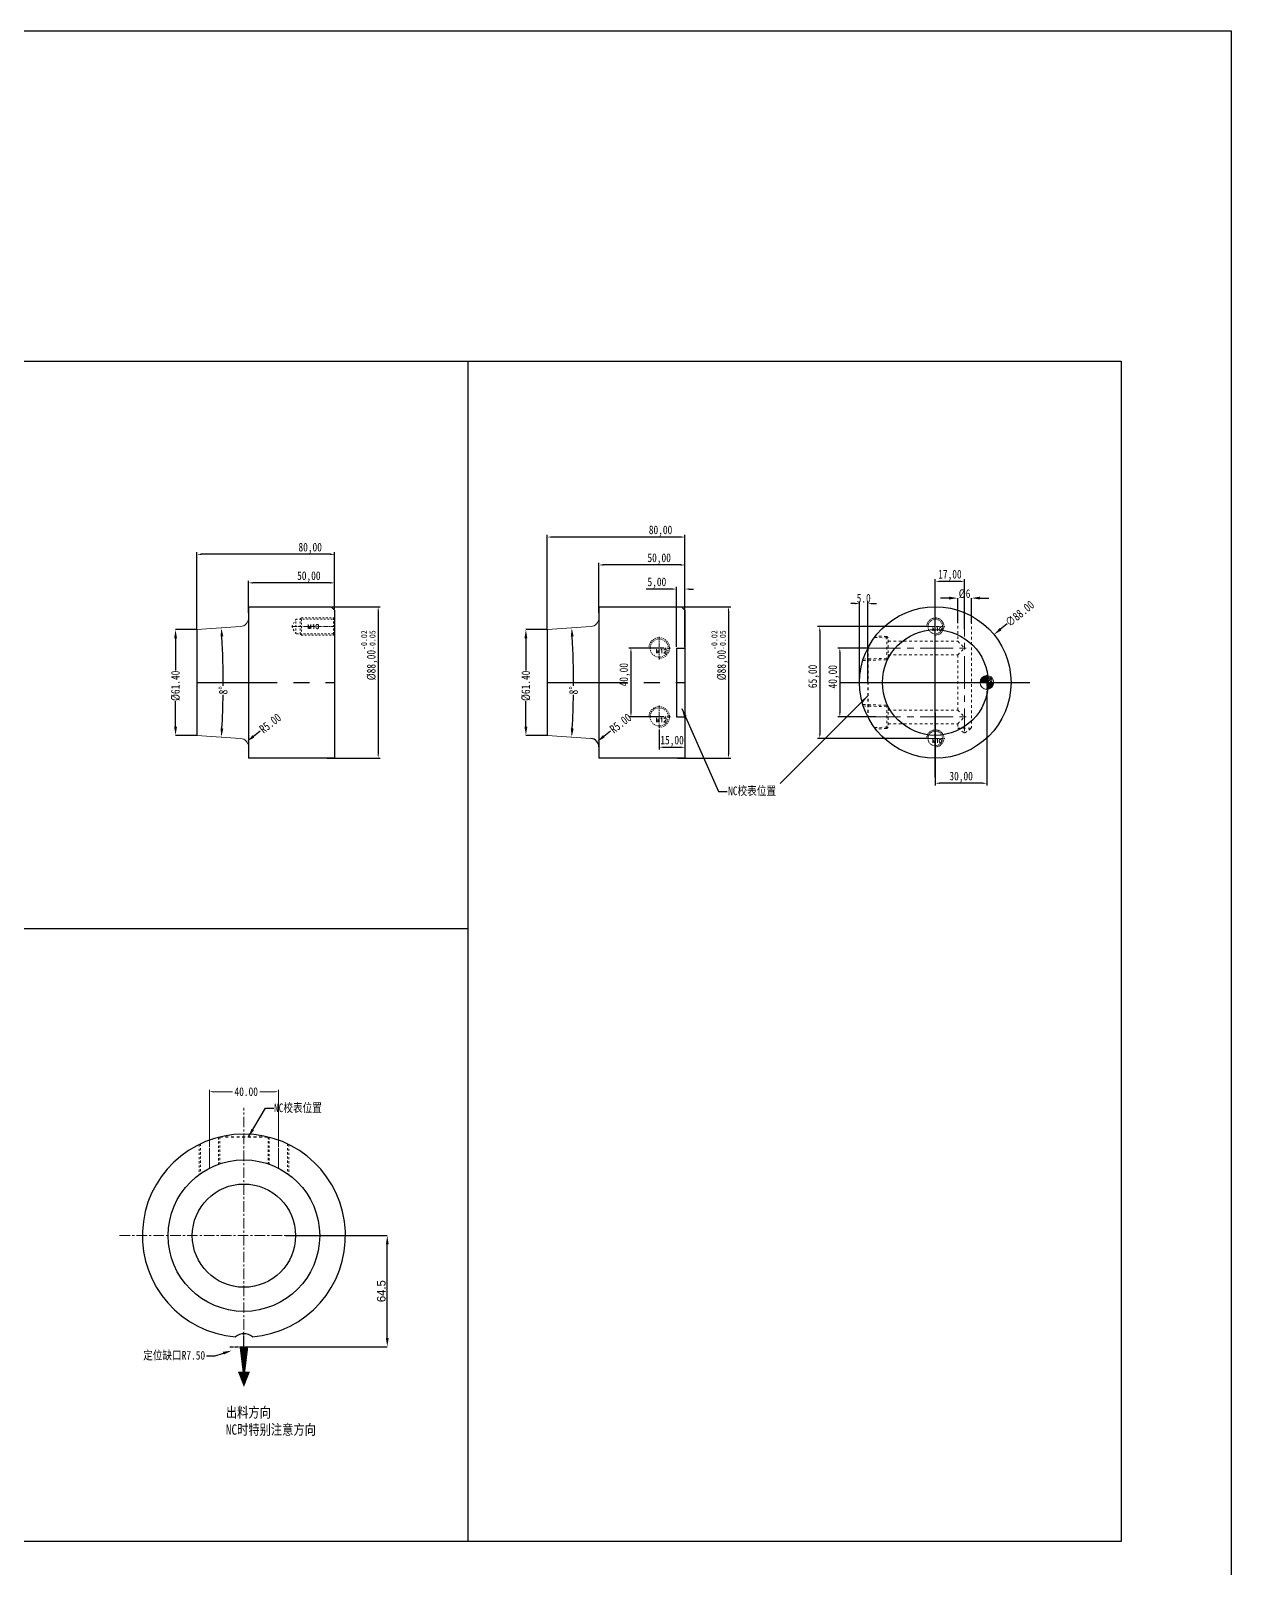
# Model space of a CAD drawing. Header units: millimetres. Extents: x 629 to 2024, y -4394 to 1386.
# Drawn here: x 1326 to 2024, y 493 to 1386 of the extents above; entities that cross this region are included whole.
import ezdxf
from ezdxf.enums import TextEntityAlignment as Align

# ---------------------------------------------------------------- set-up
doc = ezdxf.new("R2010")
doc.units = ezdxf.units.MM
doc.header["$LTSCALE"] = 16.335
doc.header["$PDMODE"] = 3
doc.header["$PDSIZE"] = 0.3125
doc.linetypes.add('CENTER', pattern=[0.6, 0.375, -0.075, 0.075, -0.075])
doc.linetypes.add('HIDDEN', pattern=[0.2, 0.1, -0.1])
doc.layers.get('0').update_dxf_attribs({"linetype": 'CONTINUOUS'})
doc.layers.get('Defpoints').update_dxf_attribs({"linetype": 'CONTINUOUS'})
for name, color, linetype, lineweight in [('cool', 153, 'HIDDEN', 9), ('dim', 4, 'CONTINUOUS', 9), ('epin', 13, 'CONTINUOUS', 9), ('moldbase', 7, 'CONTINUOUS', 20), ('screw', 33, 'CONTINUOUS', 13)]:
    doc.layers.add(name, color=color, linetype=linetype, lineweight=lineweight)
doc.layers.add('DEFAULT_2', color=8, linetype='HIDDEN')
doc.styles.add('frame', font='PMingLiU.ttf')
doc.styles.get("Standard").update_dxf_attribs({"font": 'txt', "width": 0.8})
doc.styles.add('TXT', font='txt.shx', dxfattribs={"bigfont": 'gbcbig.shx'})
doc.styles.add('TXT05', font='txt.shx', dxfattribs={"width": 0.5, "bigfont": 'gbcbig.shx'})
doc.dimstyles.new('ISO-25', dxfattribs={"dimtxt": 3.5, "dimasz": 2.5, "dimexe": 0.5, "dimexo": 0, "dimtad": 1, "dimdsep": 46, "dimtxsty": 'frame', "dimcen": 0.09, "dimclrd": 256, "dimclre": 256, "dimclrt": 256, "dimadec": 0, "dimazin": 0, "dimtfac": 1, "dimtmove": 0, "dimatfit": 3, "dimfxl": 0, "dimarcsym": 0})
doc.dimstyles.new('mold', dxfattribs={"dimtxt": 5, "dimasz": 2.5, "dimexe": 1.25, "dimexo": 0.625, "dimtad": 1, "dimzin": 1, "dimtxsty": 'Standard', "dimcen": 0, "dimclrd": 3, "dimclre": 3, "dimclrt": 2, "dimadec": 0, "dimazin": 0, "dimtfac": 1, "dimtofl": 0, "dimtmove": 0, "dimatfit": 3, "dimfxl": 0, "dimarcsym": 0})
doc.dimstyles.get("Standard").update_dxf_attribs({"dimtxt": 0.15625, "dimasz": 0.1875, "dimexe": 0.125, "dimexo": 0.0625, "dimtad": 0, "dimtih": 1, "dimtoh": 1, "dimdsep": 46, "dimtxsty": 'Standard', "dimcen": 0.09, "dimadec": 0, "dimazin": 0, "dimtp": 0.01, "dimtm": 0.01, "dimtfac": 1, "dimtofl": 0, "dimtmove": 0, "dimatfit": 3, "dimfxl": 0, "dimtolj": 1, "dimarcsym": 0})
doc.dimstyles.new('STANDARD$0', dxfattribs={"dimscale": 2, "dimtxt": 3, "dimasz": 3, "dimexe": 1.25, "dimexo": 0.625, "dimgap": 0.5, "dimtad": 0, "dimdsep": 46, "dimlunit": 6, "dimtxsty": 'Standard', "dimblk": 'CLOSEDBLANK', "dimcen": 0, "dimclrt": 2, "dimazin": 2, "dimtfac": 2, "dimtmove": 1, "dimatfit": 3, "dimfxl": 0, "dimtolj": 1, "dimtzin": 0, "dimarcsym": 0})
doc.dimstyles.new('副本 ISO-25-1', dxfattribs={"dimtxt": 5, "dimasz": 5, "dimexe": 0, "dimexo": 0, "dimgap": 0, "dimtad": 1, "dimtxsty": 'Standard', "dimcen": 0, "dimclrd": 4, "dimclre": 4, "dimclrt": 6, "dimazin": 0, "dimtfac": 1, "dimtofl": 0, "dimtmove": 0, "dimatfit": 3, "dimfxl": 0, "dimarcsym": 0})

# ---------------------------------------------------------------- blocks, each defined once
blk = doc.blocks.new('screw_m10_g')
at = {"layer": 'screw', "color": 1, "linetype": 'CENTER', "ltscale": 0.219913}
for p, q in [((-5.5, 0), (5.5, 0)), ((0, -5.5), (0, 5.5))]:
    blk.add_line(p, q, dxfattribs=at)
at = {"layer": 'screw', "color": 33, "linetype": 'HIDDEN', "ltscale": 0.219913}
blk.add_circle((0, 0), 4.25, dxfattribs=at)
at = {"layer": 'screw', "color": 92, "linetype": 'HIDDEN', "ltscale": 0.219913}
blk.add_arc((0, 0), 5, 270, 180, dxfattribs=at)
at = {"layer": 'screw', "color": 6, "style": 'TXT'}
blk.add_text('M10', height=2, dxfattribs=at).set_placement((-1.7, -2.5))
blk = doc.blocks.new('*D12')
at = {"color": 3, "lineweight": -2}
for p, q in [((1848.12, 1040.14), (1783.39, 1040.14)), ((1784.64, 1037.64), (1784.64, 977.64)), ((1847.87, 975.14), (1783.39, 975.14))]:
    blk.add_line(p, q, dxfattribs=at)
at = {"color": 3}
for points in [[(1784.22, 1037.64), (1785.05, 1037.64), (1784.64, 1040.14)], [(1784.22, 977.64), (1785.05, 977.64), (1784.64, 975.14)]]:
    blk.add_solid(points, dxfattribs=at)
at = {"layer": 'Defpoints', "color": 0}
for p in [(1848.75, 1040.14), (1784.64, 975.14), (1848.5, 975.14)]:
    blk.add_point(p, dxfattribs=at)
at = {"color": 2, "insert": (1781.09, 1011.18), "char_height": 5, "attachment_point": 5, "rotation": 90}
blk.add_mtext('65,00', dxfattribs=at)
blk = doc.blocks.new('*D31')
at = {"lineweight": -2, "ltscale": 0.5}
for p, q in [((1474.27, 686.32), (1533.38, 686.32)), ((1533.38, 626.82), (1533.38, 681.32)), ((1452.83, 621.82), (1533.38, 621.82))]:
    blk.add_line(p, q, dxfattribs=at)
at = {"ltscale": 0.5}
for points in [[(1532.54, 681.32), (1534.21, 681.32), (1533.38, 686.32)], [(1532.54, 626.82), (1534.21, 626.82), (1533.38, 621.82)]]:
    blk.add_solid(points, dxfattribs=at)
at = {"layer": 'Defpoints', "color": 0, "ltscale": 0.5}
for p in [(1474.27, 686.32), (1533.38, 686.32), (1452.83, 621.82)]:
    blk.add_point(p, dxfattribs=at)
at = {"ltscale": 0.5, "insert": (1529.92, 654.07), "char_height": 5, "attachment_point": 5, "rotation": 90, "style": 'frame'}
blk.add_mtext('64.5', dxfattribs=at)
blk = doc.blocks.new('*D13')
at = {"color": 6, "lineweight": -2}
for p, q in [((1428.43, 616.52), (1433.43, 616.52)), ((1433.43, 616.52), (1438.2, 618.04))]:
    blk.add_line(p, q, dxfattribs=at)
at = {"color": 6}
blk.add_solid([(1437.94, 618.83), (1438.45, 617.24), (1442.96, 619.55)], dxfattribs=at)
at = {"layer": 'Defpoints', "color": 0}
for p in [(1442.96, 619.55), (1450.11, 621.82)]:
    blk.add_point(p, dxfattribs=at)
at = {"color": 3, "insert": (1409.56, 616.52), "char_height": 5, "attachment_point": 5}
blk.add_mtext('\\A1;{\\fSimSun|b0|i0|c134|p2;定位缺口}R7.50', dxfattribs=at)
blk = doc.blocks.new('epin_ejp_8')
at = {"layer": 'epin'}
h = blk.add_hatch(dxfattribs=at)
h.set_pattern_fill('_ANSI31', color=123, scale=0.2, angle=90, style=0)
h.set_pattern_definition([(135, (-705.7219, 490.0809), (-0.4490128, -0.4490128), [])])
h.paths.add_polyline_path([(0, 4, 0.414214), (-4, 0), (0, 0)])
h.paths.add_polyline_path([(4, 0), (0, 0), (0, -4, 0.414214)])
at = {"layer": 'epin', "color": 1, "linetype": 'CENTER', "ltscale": 0.248791}
for p, q in [((-4.4, 0), (4.4, 0)), ((0, -4.4), (0, 4.4))]:
    blk.add_line(p, q, dxfattribs=at)
at = {"layer": 'epin'}
blk.add_circle((0, 0), 4, dxfattribs=at)
at = {"layer": 'epin', "color": 6, "style": 'TXT05', "width": 0.5}
blk.add_text('%%c8', height=2.8, dxfattribs=at).set_placement((0.16, 0.4))
blk = doc.blocks.new('*D32')
at = {"color": 3, "lineweight": -2}
for p, q in [((1881.75, 1002.62), (1881.75, 947.87)), ((1851.75, 990.02), (1851.75, 947.87)), ((1879.25, 949.12), (1854.25, 949.12))]:
    blk.add_line(p, q, dxfattribs=at)
at = {"color": 3}
for points in [[(1854.25, 949.53), (1854.25, 948.7), (1851.75, 949.12)], [(1879.25, 949.53), (1879.25, 948.7), (1881.75, 949.12)]]:
    blk.add_solid(points, dxfattribs=at)
at = {"layer": 'Defpoints', "color": 0}
for p in [(1881.75, 1003.24), (1851.75, 990.64), (1851.75, 949.12)]:
    blk.add_point(p, dxfattribs=at)
at = {"color": 2, "insert": (1866.75, 952.66), "char_height": 5, "attachment_point": 5}
blk.add_mtext('30,00', dxfattribs=at)
blk = doc.blocks.new('*D24')
at = {"color": 3, "lineweight": -2}
for p, q in [((1656.33, 1048.04), (1656.33, 1077.15)), ((1703.83, 1075.9), (1658.83, 1075.9)), ((1706.33, 1050.27), (1706.33, 1077.15))]:
    blk.add_line(p, q, dxfattribs=at)
at = {"color": 3}
for points in [[(1658.83, 1076.32), (1658.83, 1075.49), (1656.33, 1075.9)], [(1703.83, 1076.32), (1703.83, 1075.49), (1706.33, 1075.9)]]:
    blk.add_solid(points, dxfattribs=at)
at = {"layer": 'Defpoints', "color": 0}
for p in [(1656.33, 1075.9), (1656.33, 1047.42), (1706.33, 1049.64)]:
    blk.add_point(p, dxfattribs=at)
at = {"color": 2, "insert": (1691.33, 1079.45), "char_height": 5, "attachment_point": 5}
blk.add_mtext('50,00', dxfattribs=at)
blk = doc.blocks.new('*D25')
at = {"color": 3, "lineweight": -2}
for p, q in [((1626.33, 1038.97), (1626.33, 1093.38)), ((1703.83, 1092.13), (1628.83, 1092.13)), ((1706.33, 1050.27), (1706.33, 1093.38))]:
    blk.add_line(p, q, dxfattribs=at)
at = {"color": 3}
for points in [[(1628.83, 1092.54), (1628.83, 1091.71), (1626.33, 1092.13)], [(1703.83, 1092.54), (1703.83, 1091.71), (1706.33, 1092.13)]]:
    blk.add_solid(points, dxfattribs=at)
at = {"layer": 'Defpoints', "color": 0}
for p in [(1626.33, 1092.13), (1706.33, 1049.64), (1626.33, 1038.34)]:
    blk.add_point(p, dxfattribs=at)
at = {"color": 2, "insert": (1692.12, 1095.67), "char_height": 5, "attachment_point": 5}
blk.add_mtext('80,00', dxfattribs=at)
blk = doc.blocks.new('*D26')
at = {"color": 3, "lineweight": -2}
for p, q in [((1704.95, 1051.64), (1732.87, 1051.64)), ((1731.62, 1049.14), (1731.62, 966.14)), ((1701.95, 963.64), (1732.87, 963.64))]:
    blk.add_line(p, q, dxfattribs=at)
at = {"color": 3}
for points in [[(1731.2, 1049.14), (1732.04, 1049.14), (1731.62, 1051.64)], [(1731.2, 966.14), (1732.04, 966.14), (1731.62, 963.64)]]:
    blk.add_solid(points, dxfattribs=at)
at = {"layer": 'Defpoints', "color": 0}
for p in [(1704.33, 1051.64), (1701.33, 963.64), (1731.62, 963.64)]:
    blk.add_point(p, dxfattribs=at)
at = {"color": 2, "insert": (1726.49, 1023.45), "char_height": 5, "attachment_point": 5, "rotation": 90}
blk.add_mtext('%%C88,00{\\H0.7x;\\S-0.02^ -0.05;}', dxfattribs=at)
blk = doc.blocks.new('*D40')
at = {"color": 4, "lineweight": -2}
for p, q in [((1626.33, 1038.34), (1613.9, 1038.34)), ((1613.9, 1033.34), (1613.9, 1014.7)), ((1613.9, 981.94), (1613.9, 996.7)), ((1626.33, 976.94), (1613.9, 976.94))]:
    blk.add_line(p, q, dxfattribs=at)
at = {"color": 4}
for points in [[(1613.06, 1033.34), (1614.73, 1033.34), (1613.9, 1038.34)], [(1613.06, 981.94), (1614.73, 981.94), (1613.9, 976.94)]]:
    blk.add_solid(points, dxfattribs=at)
at = {"layer": 'Defpoints', "color": 0}
for p in [(1626.33, 1038.34), (1613.9, 976.94), (1626.33, 976.94)]:
    blk.add_point(p, dxfattribs=at)
at = {"color": 6, "insert": (1613.9, 1005.7), "char_height": 5, "attachment_point": 5, "rotation": 90}
blk.add_mtext('\\A1;%%c61.40', dxfattribs=at)
blk = doc.blocks.new('*D41')
at = {"color": 4, "lineweight": -2}
for start, end in [(359.76395, 3.36943), (356.63057, 359.09134)]:
    blk.add_arc((1187.31, 1007.64), 454.32, start, end, dxfattribs=at)
at = {"color": 4}
for points in [[(1640.01, 1034.29), (1641.67, 1034.4), (1640.52, 1039.33)], [(1641.67, 980.89), (1640.01, 980.99), (1640.52, 975.95)]]:
    blk.add_solid(points, dxfattribs=at)
at = {"layer": 'Defpoints', "color": 0}
for p in [(1626.33, 1038.34), (1651.67, 1040.11), (1641.5, 1018.21), (1626.33, 976.94), (1651.67, 975.17)]:
    blk.add_point(p, dxfattribs=at)
at = {"color": 6, "insert": (1641.6, 1003.1), "char_height": 5, "attachment_point": 5, "rotation": 89.42765}
blk.add_mtext('\\A1;8°', dxfattribs=at)
blk = doc.blocks.new('*D42')
at = {"color": 4, "lineweight": -2}
blk.add_line((1663.13, 979.44), (1659.19, 976.35), dxfattribs=at)
at = {"color": 4}
blk.add_solid([(1658.68, 977.01), (1659.71, 975.7), (1655.26, 973.27)], dxfattribs=at)
at = {"layer": 'Defpoints', "color": 0}
for p in [(1651.33, 970.18), (1655.26, 973.27)]:
    blk.add_point(p, dxfattribs=at)
at = {"color": 6, "insert": (1668.9, 983.96), "char_height": 5, "attachment_point": 5, "rotation": 38.10259}
blk.add_mtext('\\A1;R5.00', dxfattribs=at)
blk = doc.blocks.new('*D43')
at = {"color": 4, "lineweight": -2}
blk.add_line((1893.58, 1041.79), (1889.71, 1038.63), dxfattribs=at)
at = {"color": 4}
blk.add_solid([(1889.18, 1039.27), (1890.23, 1037.98), (1885.83, 1035.47)], dxfattribs=at)
at = {"layer": 'Defpoints', "color": 0}
for p in [(1885.83, 1035.47), (1817.66, 979.82)]:
    blk.add_point(p, dxfattribs=at)
at = {"color": 6, "insert": (1900.81, 1047.69), "char_height": 5, "attachment_point": 5, "rotation": 39.22568}
blk.add_mtext('\\A1;∅88.00', dxfattribs=at)
blk = doc.blocks.new('*D27')
at = {"color": 3, "lineweight": -2}
for p, q in [((1452.81, 1048.04), (1452.81, 1066.76)), ((1500.31, 1065.51), (1455.31, 1065.51)), ((1502.81, 1050.27), (1502.81, 1066.76))]:
    blk.add_line(p, q, dxfattribs=at)
at = {"color": 3}
for points in [[(1455.31, 1065.93), (1455.31, 1065.09), (1452.81, 1065.51)], [(1500.31, 1065.93), (1500.31, 1065.09), (1502.81, 1065.51)]]:
    blk.add_solid(points, dxfattribs=at)
at = {"layer": 'Defpoints', "color": 0}
for p in [(1452.81, 1065.51), (1452.81, 1047.42), (1502.81, 1049.64)]:
    blk.add_point(p, dxfattribs=at)
at = {"color": 2, "insert": (1487.81, 1069.05), "char_height": 5, "attachment_point": 5}
blk.add_mtext('50,00', dxfattribs=at)
blk = doc.blocks.new('*D28')
at = {"color": 3, "lineweight": -2}
for p, q in [((1422.81, 1038.97), (1422.81, 1083.34)), ((1500.31, 1082.09), (1425.31, 1082.09)), ((1502.81, 1050.27), (1502.81, 1083.34))]:
    blk.add_line(p, q, dxfattribs=at)
at = {"color": 3}
for points in [[(1425.31, 1082.5), (1425.31, 1081.67), (1422.81, 1082.09)], [(1500.31, 1082.5), (1500.31, 1081.67), (1502.81, 1082.09)]]:
    blk.add_solid(points, dxfattribs=at)
at = {"layer": 'Defpoints', "color": 0}
for p in [(1422.81, 1082.09), (1502.81, 1049.64), (1422.81, 1038.34)]:
    blk.add_point(p, dxfattribs=at)
at = {"color": 2, "insert": (1488.6, 1085.63), "char_height": 5, "attachment_point": 5}
blk.add_mtext('80,00', dxfattribs=at)
blk = doc.blocks.new('*D29')
at = {"color": 3, "lineweight": -2}
for p, q in [((1501.44, 1051.64), (1529.35, 1051.64)), ((1528.1, 1049.14), (1528.1, 966.14)), ((1498.44, 963.64), (1529.35, 963.64))]:
    blk.add_line(p, q, dxfattribs=at)
at = {"color": 3}
for points in [[(1527.69, 1049.14), (1528.52, 1049.14), (1528.1, 1051.64)], [(1527.69, 966.14), (1528.52, 966.14), (1528.1, 963.64)]]:
    blk.add_solid(points, dxfattribs=at)
at = {"layer": 'Defpoints', "color": 0}
for p in [(1500.81, 1051.64), (1497.81, 963.64), (1528.1, 963.64)]:
    blk.add_point(p, dxfattribs=at)
at = {"color": 2, "insert": (1522.98, 1023.45), "char_height": 5, "attachment_point": 5, "rotation": 90}
blk.add_mtext('%%C88,00{\\H0.7x;\\S-0.02^ -0.05;}', dxfattribs=at)
blk = doc.blocks.new('*D44')
at = {"color": 4, "lineweight": -2}
for p, q in [((1422.81, 1038.34), (1410.38, 1038.34)), ((1410.38, 1033.34), (1410.38, 1014.7)), ((1410.38, 981.94), (1410.38, 996.7)), ((1422.81, 976.94), (1410.38, 976.94))]:
    blk.add_line(p, q, dxfattribs=at)
at = {"color": 4}
for points in [[(1409.55, 1033.34), (1411.22, 1033.34), (1410.38, 1038.34)], [(1409.55, 981.94), (1411.22, 981.94), (1410.38, 976.94)]]:
    blk.add_solid(points, dxfattribs=at)
at = {"layer": 'Defpoints', "color": 0}
for p in [(1422.81, 1038.34), (1410.38, 976.94), (1422.81, 976.94)]:
    blk.add_point(p, dxfattribs=at)
at = {"color": 6, "insert": (1410.38, 1005.7), "char_height": 5, "attachment_point": 5, "rotation": 90}
blk.add_mtext('\\A1;%%c61.40', dxfattribs=at)
blk = doc.blocks.new('*D45')
at = {"color": 4, "lineweight": -2}
for start, end in [(359.76395, 3.36943), (356.63057, 359.09134)]:
    blk.add_arc((983.79, 1007.64), 454.32, start, end, dxfattribs=at)
at = {"color": 4}
for points in [[(1436.5, 1034.29), (1438.16, 1034.4), (1437.01, 1039.33)], [(1438.16, 980.89), (1436.5, 980.99), (1437.01, 975.95)]]:
    blk.add_solid(points, dxfattribs=at)
at = {"layer": 'Defpoints', "color": 0}
for p in [(1422.81, 1038.34), (1448.16, 1040.11), (1437.99, 1018.21), (1422.81, 976.94), (1448.16, 975.17)]:
    blk.add_point(p, dxfattribs=at)
at = {"color": 6, "insert": (1438.09, 1003.1), "char_height": 5, "attachment_point": 5, "rotation": 89.42765}
blk.add_mtext('\\A1;8°', dxfattribs=at)
blk = doc.blocks.new('*D30')
at = {"color": 4, "lineweight": -2}
blk.add_line((1459.61, 979.44), (1455.68, 976.35), dxfattribs=at)
at = {"color": 4}
blk.add_solid([(1455.17, 977.01), (1456.19, 975.7), (1451.75, 973.27)], dxfattribs=at)
at = {"layer": 'Defpoints', "color": 0}
for p in [(1447.81, 970.18), (1451.75, 973.27)]:
    blk.add_point(p, dxfattribs=at)
at = {"color": 6, "insert": (1465.39, 983.96), "char_height": 5, "attachment_point": 5, "rotation": 38.10259}
blk.add_mtext('\\A1;R5.00', dxfattribs=at)
blk = doc.blocks.new('*D46')
at = {"color": 1, "lineweight": 0}
for p, q in [((1430.11, 741.67), (1430.11, 770.93)), ((1470.11, 741.67), (1470.11, 770.93))]:
    blk.add_line(p, q, dxfattribs=at)
at = {"color": 0, "lineweight": 0}
for p, q in [((1432.11, 769.93), (1443.44, 769.93)), ((1468.11, 769.93), (1459.44, 769.93))]:
    blk.add_line(p, q, dxfattribs=at)
at = {"color": 0}
for points in [[(1432.11, 770.26), (1432.11, 769.6), (1430.11, 769.93)], [(1468.11, 770.26), (1468.11, 769.6), (1470.11, 769.93)]]:
    blk.add_solid(points, dxfattribs=at)
at = {"layer": 'Defpoints', "color": 0}
for p in [(1430.11, 769.93), (1430.11, 740.67), (1470.11, 740.67)]:
    blk.add_point(p, dxfattribs=at)
at = {"color": 0, "lineweight": 0, "insert": (1451.44, 769.93), "char_height": 5, "attachment_point": 5}
blk.add_mtext('\\A1;40.00', dxfattribs=at)
blk = doc.blocks.new('screw_m12_g')
at = {"layer": 'screw', "color": 1, "linetype": 'CENTER', "ltscale": 0.373186}
for p, q in [((-6.6, 0), (6.6, 0)), ((0, -6.6), (0, 6.6))]:
    blk.add_line(p, q, dxfattribs=at)
at = {"layer": 'screw', "color": 33, "linetype": 'HIDDEN', "ltscale": 0.373186}
blk.add_circle((0, 0), 5.25, dxfattribs=at)
at = {"layer": 'screw', "color": 92, "linetype": 'HIDDEN', "ltscale": 0.373186}
blk.add_arc((0, 0), 6, 270, 180, dxfattribs=at)
at = {"layer": 'screw', "color": 6, "style": 'TXT'}
blk.add_text('M12', height=2.4, dxfattribs=at).set_placement((-2.04, -3))
blk = doc.blocks.new('*D151')
at = {"color": 3, "lineweight": -2}
for p, q in [((1706.33, 984.47), (1706.33, 968.77)), ((1691.33, 980.42), (1691.33, 968.77)), ((1693.83, 970.02), (1703.83, 970.02))]:
    blk.add_line(p, q, dxfattribs=at)
at = {"color": 3}
for points in [[(1693.83, 970.44), (1693.83, 969.6), (1691.33, 970.02)], [(1703.83, 970.44), (1703.83, 969.6), (1706.33, 970.02)]]:
    blk.add_solid(points, dxfattribs=at)
at = {"layer": 'Defpoints', "color": 0}
for p in [(1706.33, 985.09), (1691.33, 981.04), (1706.33, 970.02)]:
    blk.add_point(p, dxfattribs=at)
at = {"color": 2, "insert": (1698.83, 973.56), "char_height": 5, "attachment_point": 5}
blk.add_mtext('15,00', dxfattribs=at)
blk = doc.blocks.new('*D152')
at = {"color": 3, "lineweight": -2}
for p, q in [((1694.1, 1027.64), (1673.68, 1027.64)), ((1674.93, 1025.14), (1674.93, 990.14)), ((1694.1, 987.64), (1673.68, 987.64))]:
    blk.add_line(p, q, dxfattribs=at)
at = {"color": 3}
for points in [[(1674.51, 1025.14), (1675.35, 1025.14), (1674.93, 1027.64)], [(1674.51, 990.14), (1675.35, 990.14), (1674.93, 987.64)]]:
    blk.add_solid(points, dxfattribs=at)
at = {"layer": 'Defpoints', "color": 0}
for p in [(1694.73, 1027.64), (1674.93, 987.64), (1694.73, 987.64)]:
    blk.add_point(p, dxfattribs=at)
at = {"color": 2, "insert": (1671.39, 1012.16), "char_height": 5, "attachment_point": 5, "rotation": 90}
blk.add_mtext('40,00', dxfattribs=at)
blk = doc.blocks.new('*D153')
at = {"color": 3, "lineweight": -2}
for p, q in [((1701.33, 1028.27), (1701.33, 1063.18)), ((1706.33, 1028.27), (1706.33, 1063.18)), ((1698.83, 1061.93), (1683.7, 1061.93)), ((1708.83, 1061.93), (1711.33, 1061.93))]:
    blk.add_line(p, q, dxfattribs=at)
at = {"color": 3}
for points in [[(1698.83, 1062.34), (1698.83, 1061.51), (1701.33, 1061.93)], [(1708.83, 1062.34), (1708.83, 1061.51), (1706.33, 1061.93)]]:
    blk.add_solid(points, dxfattribs=at)
at = {"layer": 'Defpoints', "color": 0}
for p in [(1701.33, 1061.93), (1701.33, 1027.64), (1706.33, 1027.64)]:
    blk.add_point(p, dxfattribs=at)
at = {"color": 2, "insert": (1689.99, 1065.47), "char_height": 5, "attachment_point": 5}
blk.add_mtext('5,00', dxfattribs=at)
blk = doc.blocks.new('*D155')
at = {"color": 3, "lineweight": -2}
for p, q in [((1851.75, 1031.84), (1851.75, 1067.61)), ((1866.25, 1066.36), (1854.25, 1066.36)), ((1868.75, 1038.9), (1868.75, 1067.61))]:
    blk.add_line(p, q, dxfattribs=at)
at = {"color": 3}
for points in [[(1854.25, 1066.78), (1854.25, 1065.95), (1851.75, 1066.36)], [(1866.25, 1066.78), (1866.25, 1065.95), (1868.75, 1066.36)]]:
    blk.add_solid(points, dxfattribs=at)
at = {"layer": 'Defpoints', "color": 0}
for p in [(1851.75, 1066.36), (1868.75, 1038.27), (1851.75, 1031.21)]:
    blk.add_point(p, dxfattribs=at)
at = {"color": 2, "insert": (1860.25, 1069.9), "char_height": 5, "attachment_point": 5}
blk.add_mtext('17,00', dxfattribs=at)
blk = doc.blocks.new('*D154')
at = {"color": 3, "lineweight": -2}
for p, q in [((1813.41, 1027.64), (1795.03, 1027.64)), ((1796.28, 1025.14), (1796.28, 990.14)), ((1817.24, 987.64), (1795.03, 987.64))]:
    blk.add_line(p, q, dxfattribs=at)
at = {"color": 3}
for points in [[(1795.86, 1025.14), (1796.7, 1025.14), (1796.28, 1027.64)], [(1795.86, 990.14), (1796.7, 990.14), (1796.28, 987.64)]]:
    blk.add_solid(points, dxfattribs=at)
at = {"layer": 'Defpoints', "color": 0}
for p in [(1814.03, 1027.64), (1796.28, 987.64), (1817.86, 987.64)]:
    blk.add_point(p, dxfattribs=at)
at = {"color": 2, "insert": (1792.74, 1010.98), "char_height": 5, "attachment_point": 5, "rotation": 90}
blk.add_mtext('40,00', dxfattribs=at)
blk = doc.blocks.new('*D156')
at = {"color": 3, "lineweight": -2}
for p, q in [((1807.75, 1008.27), (1807.75, 1054.71)), ((1812.56, 1008.27), (1812.56, 1054.71)), ((1805.25, 1053.46), (1802.75, 1053.46)), ((1815.06, 1053.46), (1817.56, 1053.46))]:
    blk.add_line(p, q, dxfattribs=at)
at = {"color": 3}
for points in [[(1805.25, 1053.88), (1805.25, 1053.04), (1807.75, 1053.46)], [(1815.06, 1053.88), (1815.06, 1053.04), (1812.56, 1053.46)]]:
    blk.add_solid(points, dxfattribs=at)
at = {"layer": 'Defpoints', "color": 0}
for p in [(1807.75, 1053.46), (1807.75, 1007.64), (1812.56, 1007.64)]:
    blk.add_point(p, dxfattribs=at)
at = {"color": 2, "insert": (1810.15, 1056.58), "char_height": 5, "attachment_point": 5}
blk.add_mtext('5.0', dxfattribs=at)
blk = doc.blocks.new('*D225')
at = {"color": 4, "linetype": 'Continuous', "lineweight": -2}
for p, q in [((1859.75, 1056.67), (1854.75, 1056.67)), ((1864.75, 1042.15), (1864.75, 1056.67)), ((1872.75, 1042.15), (1872.75, 1056.67)), ((1877.75, 1056.67), (1882.75, 1056.67))]:
    blk.add_line(p, q, dxfattribs=at)
at = {"color": 4}
for points in [[(1859.75, 1057.5), (1859.75, 1055.84), (1864.75, 1056.67)], [(1877.75, 1057.5), (1877.75, 1055.84), (1872.75, 1056.67)]]:
    blk.add_solid(points, dxfattribs=at)
at = {"layer": 'Defpoints', "color": 0}
for p in [(1864.75, 1056.67), (1864.75, 1042.15), (1872.75, 1042.15)]:
    blk.add_point(p, dxfattribs=at)
at = {"color": 6, "insert": (1868.75, 1059.17), "char_height": 5, "attachment_point": 5}
blk.add_mtext('%%C6', dxfattribs=at)

msp = doc.modelspace()

# ---------------------------------------------------------------- linework, layer by layer
at = {"ltscale": 0.5}
for p, q in [((1580.168, 1194.323), (1580.168, 508.609)), ((1078.044, 864.697), (1580.168, 864.697))]:
    msp.add_line(p, q, dxfattribs=at)
at = {"color": 1, "linetype": 'CENTER', "ltscale": 50.8}
for p, q in [((1851.747, 952.641), (1851.747, 1062.641)), ((1796.747, 1007.641), (1906.747, 1007.641))]:
    msp.add_line(p, q, dxfattribs=at)
for p, q in [((1452.811, 1051.642), (1452.811, 963.641)), ((1452.811, 1051.642), (1500.811, 1051.641)), ((1500.811, 1051.641), (1502.811, 1049.641)), ((1502.811, 1049.641), (1502.811, 963.642)), ((1656.325, 1051.642), (1656.325, 963.641)), ((1656.325, 1051.642), (1704.325, 1051.641)), ((1704.325, 1051.641), (1706.325, 1049.641)), ((1706.325, 1049.641), (1706.325, 963.642)), ((1422.811, 1038.341), (1422.811, 976.942)), ((1626.325, 1038.341), (1626.325, 976.942)), ((1701.325, 1027.641), (1701.325, 987.641)), ((1701.325, 1027.641), (1706.325, 1027.641)), ((1701.325, 987.641), (1706.325, 987.641)), ((1502.811, 963.642), (1452.811, 963.641)), ((1706.325, 963.642), (1656.325, 963.641))]:
    msp.add_line(p, q)
at = {"lineweight": 0}
for p, q in [((1422.811, 1038.341), (1448.16, 1040.113)), ((1626.325, 1038.341), (1651.674, 1040.113)), ((1422.811, 976.942), (1448.16, 975.17)), ((1626.325, 976.942), (1651.674, 975.17))]:
    msp.add_line(p, q, dxfattribs=at)
at = {"color": 1, "linetype": 'CENTER', "ltscale": 7.62}
for p, q in [((1422.811, 1007.641), (1502.811, 1007.641)), ((1626.325, 1007.641), (1706.325, 1007.641))]:
    msp.add_line(p, q, dxfattribs=at)
at = {"color": 1, "linetype": 'CENTER', "lineweight": 0}
for p, q in [((1450.11, 612.037), (1450.11, 760.599)), ((1377.905, 686.318), (1522.314, 686.318))]:
    msp.add_line(p, q, dxfattribs=at)
at = {"color": 1, "linetype": 'CENTER', "ltscale": 0.3}
for p, q in [((1450.11, 613.568), (1450.11, 630.068)), ((1441.86, 621.818), (1458.36, 621.818))]:
    msp.add_line(p, q, dxfattribs=at)
msp.add_lwpolyline([(628.864, 1386.234), (2023.672, 1386.234), (2023.672, -4394.118), (628.864, -4394.118)], close=True)
at = {"ltscale": 0.5}
msp.add_lwpolyline([(1078.044, 1194.323), (1959.733, 1194.323), (1959.733, 508.609), (1078.044, 508.609)], close=True, dxfattribs=at)
msp.add_lwpolyline([(1450.11, 598.413, 0, 7.027, 0), (1450.11, 607.28, 1.562, 5.075, -0.0000107), (1450.11, 621.818, 5.075, 5.075, -0.0207624)], format="xyseb")
for radius in [44, 30.7]:
    msp.add_circle((1851.747, 1007.641), radius)
for radius in [44, 30]:
    msp.add_circle((1450.11, 686.318), radius, dxfattribs=at)
at = {"lineweight": 0}
for centre, start, end in [((1447.811, 1045.101), 274, 0), ((1651.325, 1045.101), 274, 0), ((1447.811, 970.182), 0, 86)]:
    msp.add_arc(centre, 5, start, end, dxfattribs=at)
at = {"ltscale": 0.5}
for centre, radius, start, end in [((1651.325, 970.182), 5, 0, 86), ((1450.11, 686.318), 59, 274.737254, 265.26274), ((1450.11, 621.818), 7.5, 49.312241, 130.687754)]:
    msp.add_arc(centre, radius, start, end, dxfattribs=at)
at = {"layer": 'cool', "ltscale": 0.932966}
for p, q in [((1864.747, 1049.677), (1864.747, 1031.641)), ((1872.747, 1046.306), (1872.747, 981.141)), ((1816.366, 1033.798), (1824.41, 1033.547)), ((1823.554, 1034.403), (1816.979, 1034.608)), ((1824.41, 1033.547), (1823.554, 1034.403)), ((1823.554, 1034.403), (1823.554, 1020.88)), ((1824.41, 1021.736), (1824.41, 1033.547)), ((1824.41, 1031.641), (1864.747, 1031.641)), ((1864.747, 1031.641), (1868.747, 1027.641)), ((1864.747, 1023.641), (1868.747, 1027.641)), ((1809.651, 1020.445), (1823.554, 1020.88)), ((1809.915, 1021.283), (1824.41, 1021.736)), ((1823.554, 1020.88), (1824.41, 1021.736)), ((1824.41, 1023.641), (1864.747, 1023.641)), ((1864.747, 1023.641), (1864.747, 991.641)), ((1809.651, 994.837), (1823.554, 994.403)), ((1809.915, 994), (1824.41, 993.547)), ((1823.554, 994.403), (1824.41, 993.547)), ((1823.554, 980.88), (1823.554, 994.403)), ((1824.41, 993.547), (1824.41, 981.736)), ((1824.41, 991.641), (1864.747, 991.641)), ((1864.747, 991.641), (1868.747, 987.641)), ((1824.41, 983.641), (1864.747, 983.641)), ((1864.747, 983.641), (1868.747, 987.641)), ((1864.747, 983.641), (1864.747, 981.141)), ((1816.366, 981.484), (1824.41, 981.736)), ((1823.554, 980.88), (1816.979, 980.674)), ((1824.41, 981.736), (1823.554, 980.88)), ((1864.747, 981.141), (1868.747, 978.236)), ((1864.747, 981.141), (1872.747, 981.141)), ((1868.747, 978.236), (1872.747, 981.141))]:
    msp.add_line(p, q, dxfattribs=at)
at = {"layer": 'cool', "color": 1, "linetype": 'CENTER', "ltscale": 0.621977}
for p, q in [((1851.747, 967.641), (1851.747, 1000.141)), ((1430.11, 741.825), (1430.11, 725.51)), ((1470.11, 741.825), (1470.11, 725.51))]:
    msp.add_line(p, q, dxfattribs=at)
at = {"layer": 'DEFAULT_2', "color": 8, "linetype": 'HIDDEN'}
for p, q in [((1812.555, 1027.641), (1812.555, 987.641)), ((1436.11, 743.633), (1464.11, 743.633))]:
    msp.add_line(p, q, dxfattribs=at)
at = {"layer": 'moldbase', "color": 1, "linetype": 'CENTER', "ltscale": 3.109887}
for p, q in [((1868.747, 1053.467), (1868.747, 979.338)), ((1812.555, 1027.641), (1869.747, 1027.641)), ((1812.555, 987.641), (1869.747, 987.641))]:
    msp.add_line(p, q, dxfattribs=at)
at = {"layer": 'screw', "color": 92, "linetype": 'HIDDEN', "ltscale": 0.621977}
for p, q in [((1482.811, 1044.391), (1483.561, 1045.141)), ((1483.561, 1045.141), (1502.811, 1045.141)), ((1483.561, 1035.141), (1483.561, 1045.141)), ((1482.811, 1035.891), (1482.811, 1044.391)), ((1483.561, 1035.141), (1482.811, 1035.891)), ((1502.811, 1035.141), (1483.561, 1035.141))]:
    msp.add_line(p, q, dxfattribs=at)
at = {"layer": 'screw', "color": 8, "linetype": 'HIDDEN', "ltscale": 0.621977}
for p, q in [((1502.061, 1044.391), (1502.811, 1045.141)), ((1477.857, 1040.141), (1480.311, 1044.391)), ((1480.311, 1035.891), (1477.857, 1040.141)), ((1480.311, 1044.391), (1502.061, 1044.391)), ((1480.311, 1035.891), (1480.311, 1044.391)), ((1502.061, 1035.891), (1502.061, 1044.391)), ((1502.061, 1035.891), (1480.311, 1035.891)), ((1502.811, 1035.141), (1502.061, 1035.891))]:
    msp.add_line(p, q, dxfattribs=at)
at = {"layer": 'screw', "color": 1, "linetype": 'CENTER', "ltscale": 0.388736}
msp.add_line((1502.811, 1040.141), (1477.857, 1040.141), dxfattribs=at)
at = {"layer": 'screw', "color": 1, "linetype": 'CENTER', "ltscale": 0.373186}
for p, q in [((1684.725, 1027.641), (1697.925, 1027.641)), ((1691.325, 1021.041), (1691.325, 1034.241))]:
    msp.add_line(p, q, dxfattribs=at)
at = {"layer": 'screw', "color": 1, "linetype": 'CENTER', "ltscale": 0.466483}
for p, q in [((1430.11, 741.825), (1430.11, 725.51)), ((1470.11, 741.825), (1470.11, 725.51))]:
    msp.add_line(p, q, dxfattribs=at)
at = {"layer": 'screw', "linetype": 'HIDDEN', "ltscale": 0.746373}
for p, q in [((1435.36, 743.445), (1435.36, 727.772)), ((1464.86, 743.445), (1464.86, 727.772)), ((1424.86, 739.642), (1424.86, 722.352)), ((1475.36, 739.642), (1475.36, 722.352))]:
    msp.add_line(p, q, dxfattribs=at)
at = {"layer": 'screw', "color": 92, "linetype": 'HIDDEN', "ltscale": 0.746373}
for p, q in [((1436.11, 743.633), (1436.11, 728.031)), ((1464.11, 743.633), (1464.11, 728.031)), ((1424.11, 739.28), (1424.11, 721.814)), ((1476.11, 739.28), (1476.11, 721.814))]:
    msp.add_line(p, q, dxfattribs=at)
at = {"layer": 'screw', "color": 33, "linetype": 'HIDDEN', "ltscale": 0.373186}
msp.add_circle((1691.325, 1027.641), 5.25, dxfattribs=at)
at = {"layer": 'screw', "color": 92, "linetype": 'HIDDEN', "ltscale": 0.373186}
msp.add_arc((1691.325, 1027.641), 6, 270, 180, dxfattribs=at)

# ---------------------------------------------------------------- block references
msp.add_blockref('screw_m12_g', (1691.325, 987.641))
at = {"layer": 'epin', "ltscale": 0.5}
msp.add_blockref('epin_ejp_8', (1881.747, 1007.641), dxfattribs=at)
at = {"layer": 'screw', "color": 4}
for p in [(1851.747, 1040.141), (1851.747, 975.141)]:
    msp.add_blockref('screw_m10_g', p, dxfattribs=at)

# ---------------------------------------------------------------- texts
at = {"insert": (1439.595, 586.667), "char_height": 6, "width": 97.10809, "attachment_point": 1}
msp.add_mtext('{\\fSimSun|b0|i0|c134|p2;出料方向\\P\\C6;NC时特别注意方向}', dxfattribs=at)
at = {"layer": 'dim', "char_height": 5, "attachment_point": 4}
for insert in [(1731.397, 944.407), (1467.562, 760.294)]:
    msp.add_mtext('\\A1;NC{\\fSimSun|b0|i0|c134|p2;校表位置}', dxfattribs=dict(at, insert=insert))
at = {"layer": 'screw', "color": 6, "linetype": 'HIDDEN', "ltscale": 0.621977, "style": 'TXT'}
msp.add_text('M10', height=2.5, dxfattribs=at).set_placement((1490.334, 1040.141), align=Align.MIDDLE)
at = {"layer": 'screw', "color": 6, "style": 'TXT'}
msp.add_text('M12', height=2.4, dxfattribs=at).set_placement((1689.285, 1024.641))

# ---------------------------------------------------------------- dimensions: what is measured, and where the dimension line sits
at = {"color": 6}
for base, p1, p2, picture, middle in [((1626.325, 1092.126), (1706.325, 1049.641), (1626.325, 1038.341), '*D25', (1692.116, 1092.126)), ((1422.811, 1082.088), (1502.811, 1049.641), (1422.811, 1038.341), '*D28', (1488.602, 1082.088)), ((1656.325, 1075.904), (1706.325, 1049.641), (1656.325, 1047.416), '*D24', (1691.325, 1075.904)), ((1452.811, 1065.51), (1502.811, 1049.641), (1452.811, 1047.416), '*D27', (1487.811, 1065.51)), ((1851.747, 1066.362), (1868.747, 1038.272), (1851.747, 1031.213), '*D155', (1860.247, 1066.362)), ((1701.325, 1061.927), (1706.328, 1027.641), (1701.325, 1027.641), '*D153', (1689.992, 1061.927)), ((1851.747, 949.118), (1881.747, 1003.241), (1851.747, 990.642), '*D32', (1866.747, 949.118)), ((1706.325, 970.02), (1691.325, 981.041), (1706.325, 985.091), '*D151', (1698.825, 970.02))]:
    dim = msp.add_linear_dim(base=base, p1=p1, p2=p2, dimstyle='mold', dxfattribs=at)
    dim.commit()
    dim.dimension.update_dxf_attribs({"geometry": picture, "text_midpoint": middle, "dimtype": 160})
dim = msp.add_linear_dim(base=(1807.747, 1053.46), p1=(1812.555, 1007.641), p2=(1807.747, 1007.641), text='5.0', dimstyle='mold', dxfattribs=at)
dim.commit()
dim.dimension.update_dxf_attribs({"geometry": '*D156', "text_midpoint": (1810.151, 1053.46), "dimtype": 160})
at = {"color": 3}
dim = msp.add_diameter_dim_2p(p1=(1817.662, 979.817), p2=(1885.832, 1035.466), dimstyle='Standard', override={"dimtxt": 5, "dimasz": 5, "dimexe": 0, "dimexo": 0, "dimgap": 0, "dimtih": 0, "dimtoh": 0, "dimzin": 0, "dimcen": 0, "dimclrd": 4, "dimclre": 4, "dimclrt": 6, "dimtp": 0, "dimtm": 0, "dimtzin": 0}, dxfattribs=at)
dim.commit()
dim.dimension.update_dxf_attribs({"geometry": '*D43', "text_midpoint": (1900.809, 1047.692)})
dim = msp.add_linear_dim(base=(1864.747, 1056.671), p1=(1872.747, 1042.145), p2=(1864.747, 1042.145), text='%%C6', dimstyle='副本 ISO-25-1', override={"dimfxl": 1.25, "dimarcsym": 1})
dim.commit()
dim.dimension.update_dxf_attribs({"geometry": '*D225', "text_midpoint": (1868.747, 1056.671), "dimtype": 160})
at = {"color": 6}
for base, p1, p2, picture, middle in [((1528.104, 963.642), (1500.811, 1051.641), (1497.811, 963.642), '*D29', (1528.104, 1023.451)), ((1731.619, 963.642), (1704.325, 1051.641), (1701.325, 963.642), '*D26', (1731.619, 1023.451))]:
    dim = msp.add_linear_dim(base=base, p1=p1, p2=p2, angle=90, text='%%C<>{\\H0.7x;\\S-0.02^ -0.05;}', dimstyle='mold', dxfattribs=at)
    dim.commit()
    dim.dimension.update_dxf_attribs({"geometry": picture, "text_midpoint": middle, "dimtype": 160})
for base, p1, p2, picture, middle in [((1410.383, 976.942), (1422.811, 1038.341), (1422.811, 976.942), '*D44', (1410.383, 1005.695)), ((1613.897, 976.942), (1626.325, 1038.341), (1626.325, 976.942), '*D40', (1613.897, 1005.695))]:
    dim = msp.add_linear_dim(base=base, p1=p1, p2=p2, angle=90, text='%%c<>', dimstyle='STANDARD$0', override={"dimscale": 1, "dimtxt": 5, "dimasz": 5, "dimexe": 0, "dimexo": 0, "dimgap": 0, "dimzin": 0, "dimlunit": 2, "dimclrd": 4, "dimclre": 4, "dimclrt": 6, "dimazin": 0, "dimtp": 0.01, "dimtm": 0.01, "dimtfac": 1, "dimtofl": 0, "dimtmove": 0, "dimfxl": 1.25})
    dim.commit()
    dim.dimension.update_dxf_attribs({"geometry": picture, "text_midpoint": middle, "dimtype": 160})
at = {"color": 3}
for base, line1, line2, picture, middle in [((1437.989, 1018.213), ((1422.811, 976.942), (1448.16, 975.17)), ((1422.811, 1038.341), (1448.16, 1040.113)), '*D45', (1438.089, 1003.103)), ((1641.504, 1018.213), ((1626.325, 976.942), (1651.674, 975.17)), ((1626.325, 1038.341), (1651.674, 1040.113)), '*D41', (1641.604, 1003.103))]:
    dim = msp.add_angular_dim_2l(base=base, line1=line1, line2=line2, dimstyle='Standard', override={"dimtxt": 5, "dimasz": 5, "dimexe": 0, "dimexo": 0, "dimgap": 0, "dimtih": 0, "dimtoh": 0, "dimzin": 0, "dimcen": 0, "dimclrd": 4, "dimclre": 4, "dimclrt": 6, "dimtp": 0, "dimtm": 0, "dimtzin": 0}, dxfattribs=at)
    dim.commit()
    dim.dimension.update_dxf_attribs({"geometry": picture, "text_midpoint": middle, "dimtype": 162})
at = {"color": 6}
for base, p1, p2, picture, middle in [((1784.636, 975.141), (1848.747, 1040.141), (1848.496, 975.141), '*D12', (1784.636, 1011.179)), ((1674.929, 987.641), (1694.725, 1027.641), (1694.725, 987.641), '*D152', (1674.929, 1012.161)), ((1796.281, 987.641), (1814.031, 1027.641), (1817.86, 987.641), '*D154', (1796.281, 1010.976))]:
    dim = msp.add_linear_dim(base=base, p1=p1, p2=p2, angle=90, dimstyle='mold', dxfattribs=at)
    dim.commit()
    dim.dimension.update_dxf_attribs({"geometry": picture, "text_midpoint": middle, "dimtype": 160})
at = {"color": 3}
for center, mpoint, picture, middle in [((1447.811, 970.182), (1451.745, 973.267), '*D30', (1465.385, 983.963)), ((1651.325, 970.182), (1655.26, 973.267), '*D42', (1668.9, 983.963))]:
    dim = msp.add_radius_dim(center=center, mpoint=mpoint, dimstyle='Standard', override={"dimtxt": 5, "dimasz": 5, "dimexe": 0, "dimexo": 0, "dimgap": 0, "dimtih": 0, "dimtoh": 0, "dimzin": 0, "dimcen": 0, "dimclrd": 4, "dimclre": 4, "dimclrt": 6, "dimtp": 0, "dimtm": 0, "dimtzin": 0}, dxfattribs=at)
    dim.commit()
    dim.dimension.update_dxf_attribs({"geometry": picture, "text_midpoint": middle})
at = {"lineweight": 0}
dim = msp.add_linear_dim(base=(1430.11, 769.929), p1=(1470.11, 740.666), p2=(1430.11, 740.666), dimstyle='STANDARD$0', override={"dimscale": 1, "dimtxt": 5, "dimasz": 2, "dimexe": 1, "dimexo": 1, "dimgap": 1, "dimtih": 1, "dimtoh": 1, "dimzin": 0, "dimdsep": 0, "dimlunit": 2, "dimcen": 2, "dimclre": 1, "dimclrt": 0, "dimadec": 0, "dimazin": 0, "dimtfac": 1, "dimtofl": 0, "dimtmove": 0, "dimlwd": 0, "dimlwe": 0}, dxfattribs=at)
dim.commit()
dim.dimension.update_dxf_attribs({"geometry": '*D46', "text_midpoint": (1451.444, 769.929), "dimtype": 160})
at = {"ltscale": 0.5}
dim = msp.add_linear_dim(base=(1533.376, 686.318), p1=(1452.832, 621.818), p2=(1474.266, 686.318), angle=90, dimstyle='ISO-25', override={"dimscale": 1, "dimtxt": 5, "dimasz": 5, "dimexe": 0, "dimfxl": 1.25}, dxfattribs=at)
dim.commit()
dim.dimension.update_dxf_attribs({"geometry": '*D31', "text_midpoint": (1529.92, 654.068)})
dim = msp.add_radius_dim(center=(1450.11, 621.818), mpoint=(1442.961, 619.549), text='{\\fSimSun|b0|i0|c134|p2;定位缺口}<>', dimstyle='Standard', override={"dimtxt": 5, "dimasz": 5, "dimexe": 0, "dimexo": 0, "dimgap": 0, "dimtad": 0, "dimzin": 0, "dimcen": 0, "dimclrd": 6, "dimclre": 6, "dimclrt": 3, "dimadec": 2, "dimtol": 0, "dimfxl": 1.25, "dimtzin": 0, "dimarcsym": 2})
dim.commit()
dim.dimension.update_dxf_attribs({"geometry": '*D13', "text_midpoint": (1409.563, 616.524)})

# ---------------------------------------------------------------- leaders
at = {"layer": 'dim', "annotation_type": 0, "has_hookline": 1, "hookline_direction": 0, "text_width": 30.467}
for points in [[(1704.514, 992.467), (1725.898, 944.407), (1730.898, 944.407)], [(1452.673, 743.633), (1462.562, 760.294), (1467.562, 760.294)]]:
    msp.add_leader(points, dimstyle='Standard', override={"dimtxt": 2.5, "dimasz": 5, "dimexe": 0, "dimexo": 0, "dimgap": 0.49975, "dimtad": 0, "dimzin": 0, "dimcen": 0, "dimadec": 2, "dimtol": 0, "dimtzin": 0}, dxfattribs=at)
at = {"layer": 'dim'}
msp.add_leader([(1812.555, 999.891), (1761.563, 949.043)], dimstyle='Standard', override={"dimtxt": 2.5, "dimasz": 5, "dimexe": 0, "dimexo": 0, "dimgap": 0.49975, "dimzin": 0, "dimcen": 0, "dimadec": 2, "dimtzin": 0}, dxfattribs=at)

doc.saveas('drawing.dxf')
